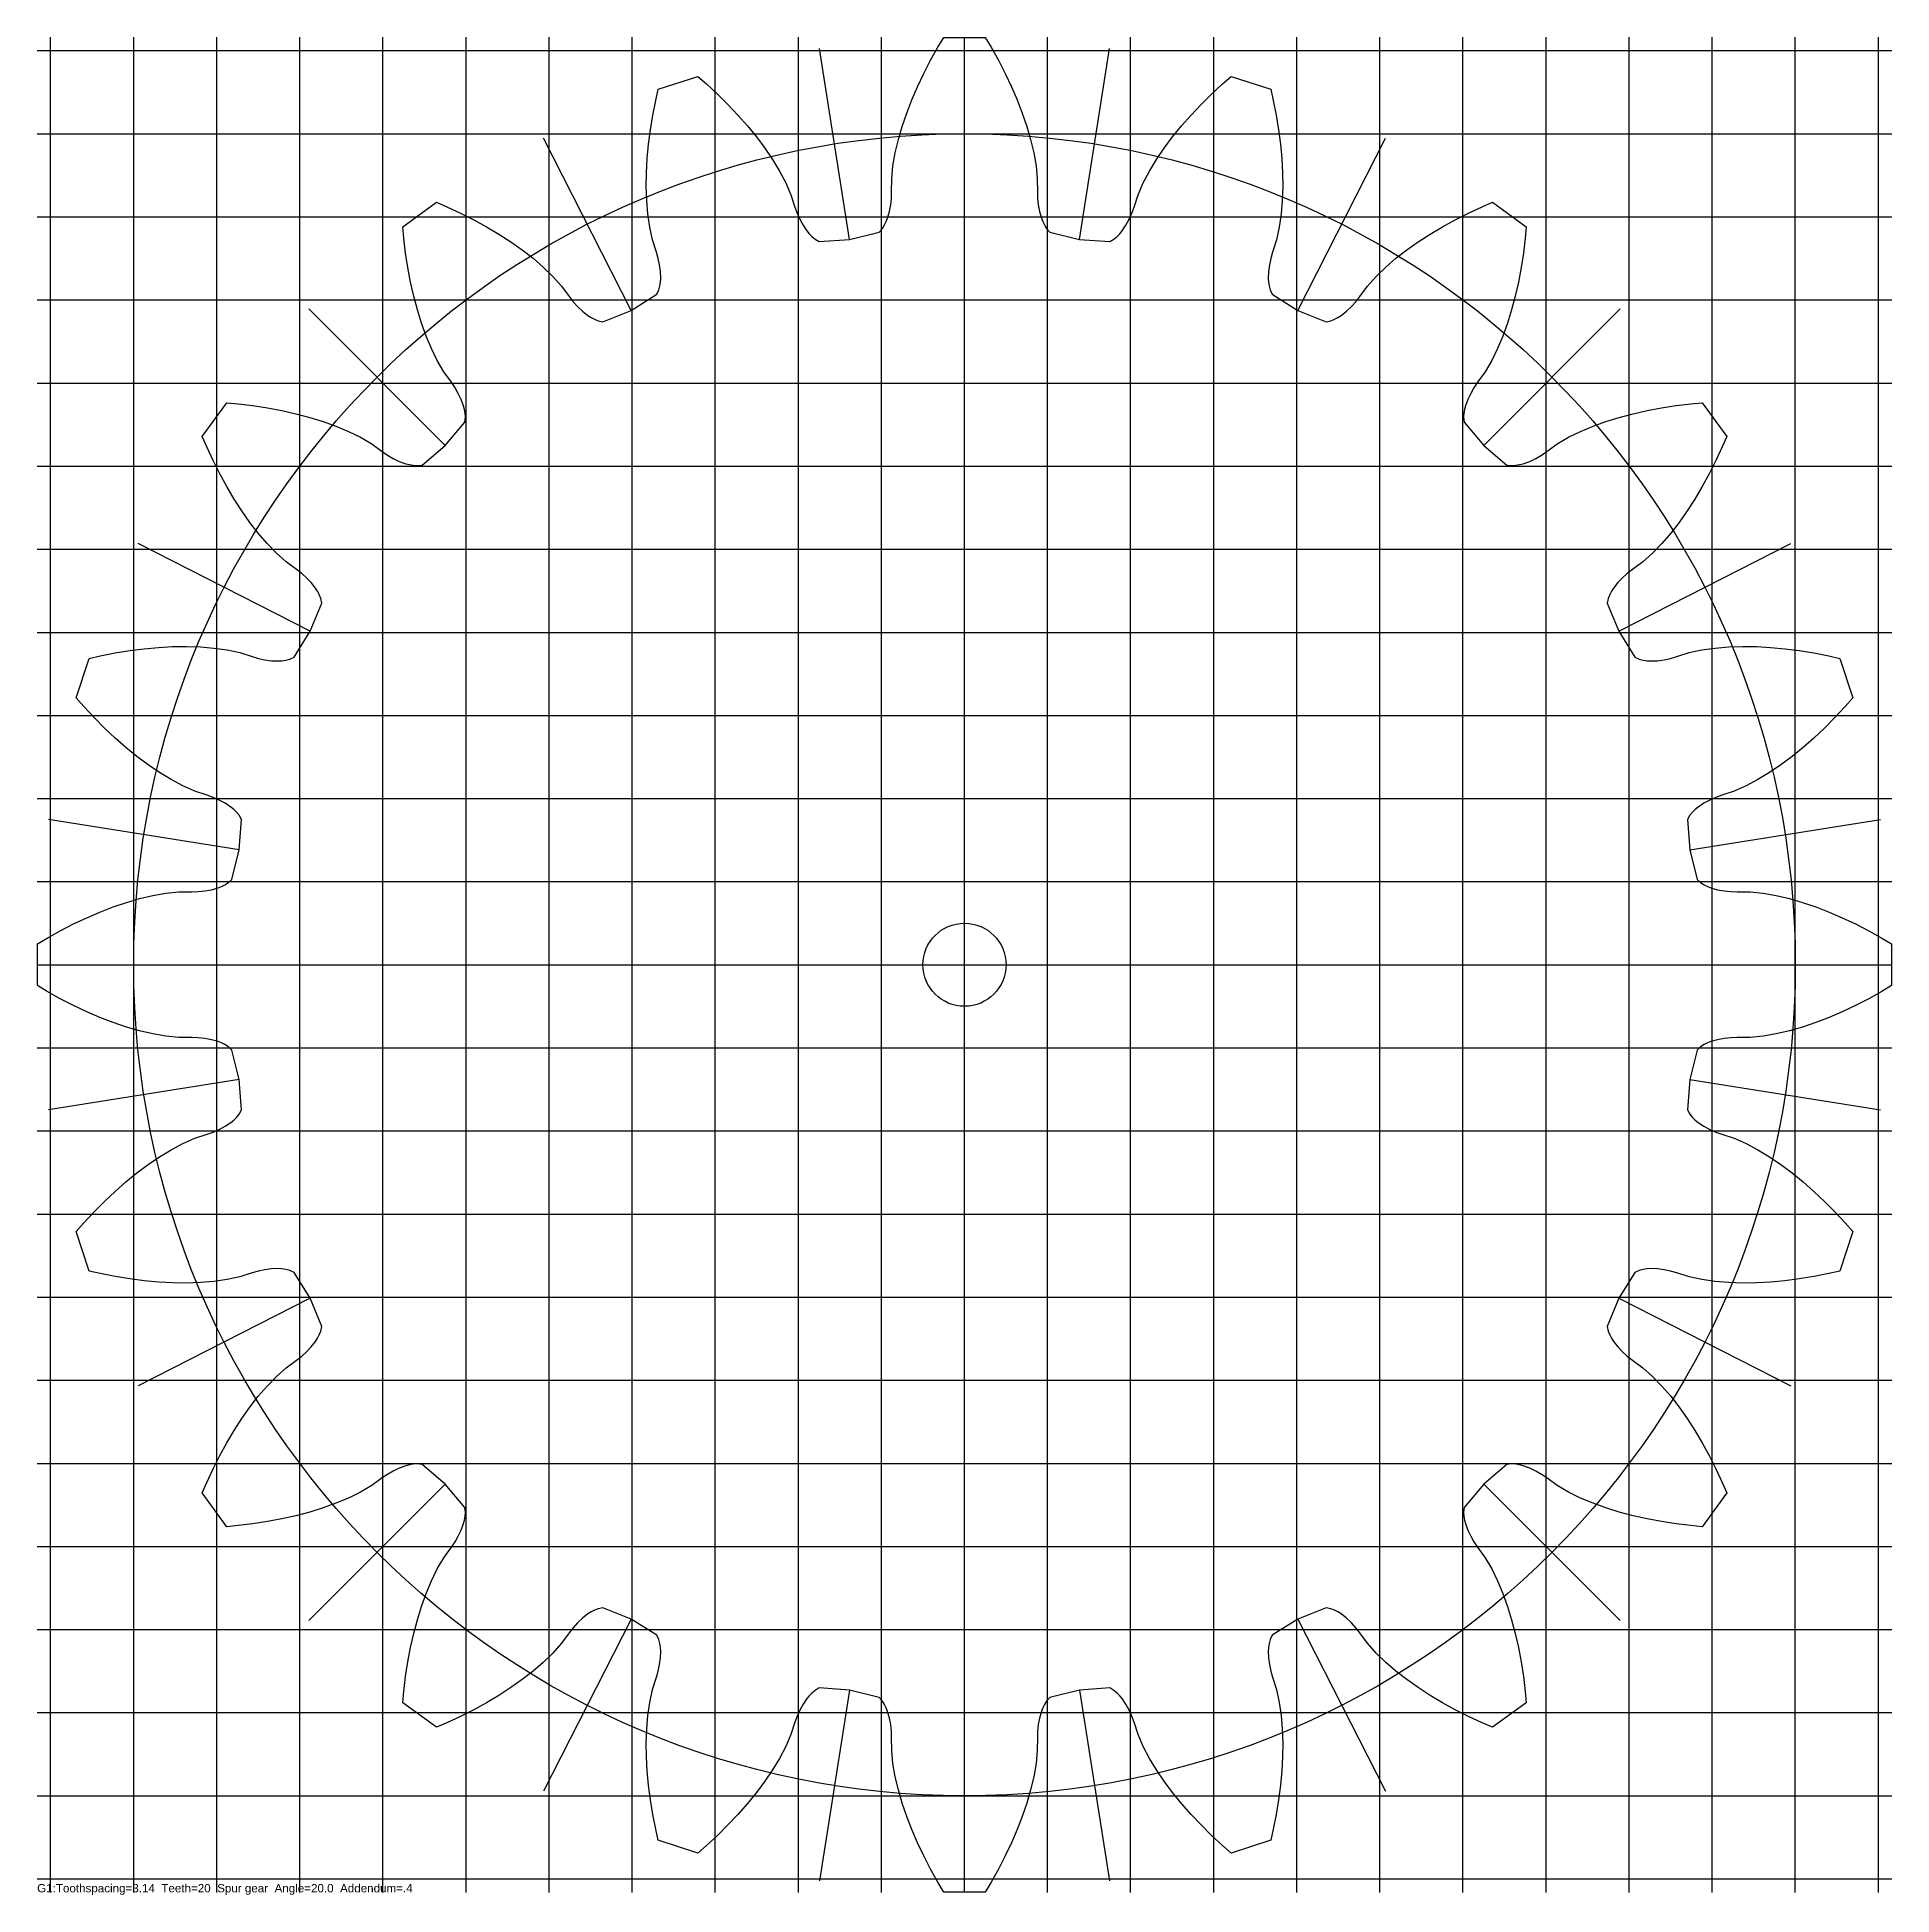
# Model space of a CAD drawing. Extents: x 0 to 22.3, y 0 to 22.3.
import ezdxf

# ---------------------------------------------------------------- set-up
doc = ezdxf.new("R2010")
doc.units = 0
doc.layers.add('labels', color=1, linetype='Continuous')
doc.styles.add('ARIAL', font='Arial.ttf')

msp = doc.modelspace()

# ---------------------------------------------------------------- linework, layer by layer
at = {"layer": 'a'}
for p, q in [((11.16208, 7.44138), (11.16208, 14.88277)), ((7.44138, 11.16208), (14.88277, 11.16208))]:
    msp.add_line(p, q, dxfattribs=at)
msp.add_lwpolyline([(19.89119, 12.54463), (19.9791, 12.18927), (20.02251, 12.15046), (20.06443, 12.1236), (20.10556, 12.10324), (20.14617, 12.08723), (20.22637, 12.06422), (20.30563, 12.04981), (20.38424, 12.04174), (20.46234, 12.03874), (20.61798, 12.0385), (20.775, 12.02274), (20.93296, 11.99494), (21.09154, 11.95742), (21.2505, 11.91132), (21.40967, 11.85735), (21.56888, 11.796), (21.72799, 11.72762), (21.88685, 11.65248), (22.04533, 11.57079), (22.20329, 11.48273), (22.32134, 11.4126), (22.32134, 10.91155), (22.20329, 10.84142), (22.04533, 10.75336), (21.88685, 10.67167), (21.72799, 10.59653), (21.56888, 10.52815), (21.40967, 10.4668), (21.2505, 10.41283), (21.09154, 10.36673), (20.93296, 10.32921), (20.775, 10.30141), (20.61798, 10.28565), (20.46234, 10.28541), (20.38424, 10.28241), (20.30563, 10.27434), (20.22637, 10.25993), (20.14617, 10.23692), (20.10556, 10.22091), (20.06443, 10.20055), (20.02251, 10.17369), (19.9791, 10.13488), (19.89119, 9.77952), (19.89119, 9.77952), (19.86499, 9.41439), (19.89428, 9.36406), (19.92585, 9.32556), (19.95867, 9.29349), (19.99235, 9.26571), (20.06151, 9.21905), (20.13244, 9.18085), (20.2047, 9.14888), (20.27806, 9.12189), (20.42601, 9.07357), (20.57047, 9.01005), (20.71211, 8.93481), (20.85133, 8.85012), (20.98827, 8.75716), (21.12297, 8.65664), (21.25543, 8.5491), (21.38562, 8.4349), (21.51349, 8.31434), (21.63896, 8.18768), (21.76198, 8.05512), (21.85258, 7.95193), (21.69775, 7.47541), (21.5638, 7.44519), (21.38636, 7.41025), (21.2104, 7.38153), (21.03609, 7.35916), (20.86364, 7.34329), (20.69326, 7.33415), (20.52521, 7.33201), (20.35978, 7.33729), (20.19737, 7.3506), (20.03855, 7.37298), (19.88434, 7.40651), (19.73625, 7.45438), (19.66104, 7.47566), (19.58379, 7.49228), (19.50395, 7.50306), (19.42057, 7.50596), (19.377, 7.50328), (19.33159, 7.49663), (19.28343, 7.48404), (19.23015, 7.46054), (19.03672, 7.14974), (19.03672, 7.14974), (18.89897, 6.81058), (18.91128, 6.75366), (18.92941, 6.7073), (18.95071, 6.66665), (18.97415, 6.62982), (19.02551, 6.56407), (19.08116, 6.50582), (19.14001, 6.45309), (19.20144, 6.40476), (19.32721, 6.31308), (19.44498, 6.20803), (19.55644, 6.09269), (19.66267, 5.96913), (19.76418, 5.8384), (19.86123, 5.70118), (19.95397, 5.55797), (20.0425, 5.40912), (20.12685, 5.25496), (20.20705, 5.09572), (20.28308, 4.93163), (20.33736, 4.8055), (20.04286, 4.40015), (19.90612, 4.41279), (19.72657, 4.4344), (19.55035, 4.46146), (19.37766, 4.49405), (19.20874, 4.53225), (19.04388, 4.5762), (18.88339, 4.6261), (18.72769, 4.68224), (18.57734, 4.74509), (18.43321, 4.81545), (18.29691, 4.89499), (18.17086, 4.98628), (18.10591, 5.02976), (18.03757, 5.06944), (17.96497, 5.10436), (17.88657, 5.13289), (17.8443, 5.14381), (17.79906, 5.15151), (17.74936, 5.15442), (17.69143, 5.14854), (17.41143, 4.91272), (17.41143, 4.91272), (17.17561, 4.63272), (17.16973, 4.57479), (17.17264, 4.52509), (17.18034, 4.47985), (17.19126, 4.43758), (17.21979, 4.35918), (17.25471, 4.28658), (17.29439, 4.21824), (17.33787, 4.1533), (17.42916, 4.02724), (17.5087, 3.89094), (17.57906, 3.74681), (17.64191, 3.59646), (17.69805, 3.44076), (17.74795, 3.28027), (17.7919, 3.11541), (17.8301, 2.94649), (17.86269, 2.7738), (17.88975, 2.59758), (17.91136, 2.41803), (17.924, 2.28129), (17.51865, 1.98679), (17.39252, 2.04107), (17.22843, 2.1171), (17.06919, 2.1973), (16.91503, 2.28165), (16.76618, 2.37018), (16.62297, 2.46292), (16.48575, 2.55997), (16.35502, 2.66148), (16.23146, 2.76771), (16.11612, 2.87917), (16.01107, 2.99694), (15.9194, 3.12271), (15.87106, 3.18414), (15.81833, 3.24299), (15.76008, 3.29864), (15.69433, 3.35), (15.6575, 3.37344), (15.61685, 3.39474), (15.57049, 3.41287), (15.51357, 3.42518), (15.17441, 3.28743), (15.17441, 3.28743), (14.86361, 3.094), (14.84011, 3.04072), (14.82752, 2.99256), (14.82087, 2.94715), (14.81819, 2.90358), (14.82109, 2.8202), (14.83187, 2.74036), (14.84849, 2.66311), (14.86977, 2.5879), (14.91764, 2.43981), (14.95117, 2.2856), (14.97355, 2.12678), (14.98686, 1.96437), (14.99214, 1.79894), (14.99, 1.63089), (14.98086, 1.46051), (14.96499, 1.28806), (14.94262, 1.11375), (14.9139, 0.93779), (14.87896, 0.76035), (14.84874, 0.6264), (14.37222, 0.47157), (14.26903, 0.56217), (14.13647, 0.68519), (14.00981, 0.81066), (13.88926, 0.93853), (13.77505, 1.06872), (13.66751, 1.20118), (13.56699, 1.33588), (13.47403, 1.47282), (13.38934, 1.61204), (13.3141, 1.75368), (13.25058, 1.89814), (13.20226, 2.04609), (13.17527, 2.11945), (13.14331, 2.19171), (13.1051, 2.26264), (13.05844, 2.3318), (13.03066, 2.36548), (12.99859, 2.3983), (12.96009, 2.42987), (12.90976, 2.45916), (12.54463, 2.43296), (12.54463, 2.43296), (12.18927, 2.34505), (12.15046, 2.30164), (12.1236, 2.25972), (12.10324, 2.21859), (12.08723, 2.17798), (12.06422, 2.09778), (12.04981, 2.01852), (12.04174, 1.93991), (12.03874, 1.86181), (12.0385, 1.70617), (12.02274, 1.54915), (11.99494, 1.39119), (11.95742, 1.23261), (11.91132, 1.07365), (11.85735, 0.91448), (11.796, 0.75527), (11.72762, 0.59616), (11.65248, 0.4373), (11.57079, 0.27882), (11.48273, 0.12086), (11.4126, 0.00281), (10.91155, 0.00281), (10.84142, 0.12086), (10.75336, 0.27882), (10.67167, 0.4373), (10.59653, 0.59616), (10.52815, 0.75527), (10.4668, 0.91448), (10.41283, 1.07365), (10.36673, 1.23261), (10.32921, 1.39119), (10.30141, 1.54915), (10.28565, 1.70617), (10.28541, 1.86181), (10.28241, 1.93991), (10.27434, 2.01852), (10.25993, 2.09778), (10.23692, 2.17798), (10.22091, 2.21859), (10.20055, 2.25972), (10.17369, 2.30164), (10.13488, 2.34505), (9.77952, 2.43296), (9.77952, 2.43296), (9.41439, 2.45916), (9.36406, 2.42987), (9.32556, 2.3983), (9.29349, 2.36548), (9.26571, 2.3318), (9.21905, 2.26264), (9.18085, 2.19171), (9.14888, 2.11945), (9.12189, 2.04609), (9.07357, 1.89814), (9.01005, 1.75368), (8.93481, 1.61204), (8.85012, 1.47282), (8.75716, 1.33588), (8.65664, 1.20118), (8.5491, 1.06872), (8.4349, 0.93853), (8.31434, 0.81066), (8.18768, 0.68519), (8.05512, 0.56217), (7.95193, 0.47157), (7.47541, 0.6264), (7.44519, 0.76035), (7.41025, 0.93779), (7.38153, 1.11375), (7.35916, 1.28806), (7.34329, 1.46051), (7.33415, 1.63089), (7.33201, 1.79894), (7.33729, 1.96437), (7.3506, 2.12678), (7.37298, 2.2856), (7.40651, 2.43981), (7.45438, 2.5879), (7.47566, 2.66311), (7.49228, 2.74036), (7.50306, 2.8202), (7.50596, 2.90358), (7.50328, 2.94715), (7.49663, 2.99256), (7.48404, 3.04072), (7.46054, 3.094), (7.14974, 3.28743), (7.14974, 3.28743), (6.81058, 3.42518), (6.75366, 3.41287), (6.7073, 3.39474), (6.66665, 3.37344), (6.62982, 3.35), (6.56407, 3.29864), (6.50582, 3.24299), (6.45309, 3.18414), (6.40476, 3.12271), (6.31308, 2.99694), (6.20803, 2.87917), (6.09269, 2.76771), (5.96913, 2.66148), (5.8384, 2.55997), (5.70118, 2.46292), (5.55797, 2.37018), (5.40912, 2.28165), (5.25496, 2.1973), (5.09572, 2.1171), (4.93163, 2.04107), (4.8055, 1.98679), (4.40015, 2.28129), (4.41279, 2.41803), (4.4344, 2.59758), (4.46146, 2.7738), (4.49405, 2.94649), (4.53225, 3.11541), (4.5762, 3.28027), (4.6261, 3.44076), (4.68224, 3.59646), (4.74509, 3.74681), (4.81545, 3.89094), (4.89499, 4.02724), (4.98628, 4.1533), (5.02976, 4.21824), (5.06944, 4.28658), (5.10436, 4.35918), (5.13289, 4.43758), (5.14381, 4.47985), (5.15151, 4.52509), (5.15442, 4.57479), (5.14854, 4.63272), (4.91272, 4.91272), (4.91272, 4.91272), (4.63272, 5.14854), (4.57479, 5.15442), (4.52509, 5.15151), (4.47985, 5.14381), (4.43758, 5.13289), (4.35918, 5.10436), (4.28658, 5.06944), (4.21824, 5.02976), (4.1533, 4.98628), (4.02724, 4.89499), (3.89094, 4.81545), (3.74681, 4.74509), (3.59646, 4.68224), (3.44076, 4.6261), (3.28027, 4.5762), (3.11541, 4.53225), (2.94649, 4.49405), (2.7738, 4.46146), (2.59758, 4.4344), (2.41803, 4.41279), (2.28129, 4.40015), (1.98679, 4.8055), (2.04107, 4.93163), (2.1171, 5.09572), (2.1973, 5.25496), (2.28165, 5.40912), (2.37018, 5.55797), (2.46292, 5.70118), (2.55997, 5.8384), (2.66148, 5.96913), (2.76771, 6.09269), (2.87917, 6.20803), (2.99694, 6.31308), (3.12271, 6.40476), (3.18414, 6.45309), (3.24299, 6.50582), (3.29864, 6.56407), (3.35, 6.62982), (3.37344, 6.66665), (3.39474, 6.7073), (3.41287, 6.75366), (3.42518, 6.81058), (3.28743, 7.14974), (3.28743, 7.14974), (3.094, 7.46054), (3.04072, 7.48404), (2.99256, 7.49663), (2.94715, 7.50328), (2.90358, 7.50596), (2.8202, 7.50306), (2.74036, 7.49228), (2.66311, 7.47566), (2.5879, 7.45438), (2.43981, 7.40651), (2.2856, 7.37298), (2.12678, 7.3506), (1.96437, 7.33729), (1.79894, 7.33201), (1.63089, 7.33415), (1.46051, 7.34329), (1.28806, 7.35916), (1.11375, 7.38153), (0.93779, 7.41025), (0.76035, 7.44519), (0.6264, 7.47541), (0.47157, 7.95193), (0.56217, 8.05512), (0.68519, 8.18768), (0.81066, 8.31434), (0.93853, 8.4349), (1.06872, 8.5491), (1.20118, 8.65664), (1.33588, 8.75716), (1.47282, 8.85012), (1.61204, 8.93481), (1.75368, 9.01005), (1.89814, 9.07357), (2.04609, 9.12189), (2.11945, 9.14888), (2.19171, 9.18085), (2.26264, 9.21905), (2.3318, 9.26571), (2.36548, 9.29349), (2.3983, 9.32556), (2.42987, 9.36406), (2.45916, 9.41439), (2.43296, 9.77952), (2.43296, 9.77952), (2.34505, 10.13488), (2.30164, 10.17369), (2.25972, 10.20055), (2.21859, 10.22091), (2.17798, 10.23692), (2.09778, 10.25993), (2.01852, 10.27434), (1.93991, 10.28241), (1.86181, 10.28541), (1.70617, 10.28565), (1.54915, 10.30141), (1.39119, 10.32921), (1.23261, 10.36673), (1.07365, 10.41283), (0.91448, 10.4668), (0.75527, 10.52815), (0.59616, 10.59653), (0.4373, 10.67167), (0.27882, 10.75336), (0.12086, 10.84142), (0.00281, 10.91155), (0.00281, 11.4126), (0.12086, 11.48273), (0.27882, 11.57079), (0.4373, 11.65248), (0.59616, 11.72762), (0.75527, 11.796), (0.91448, 11.85735), (1.07365, 11.91132), (1.23261, 11.95742), (1.39119, 11.99494), (1.54915, 12.02274), (1.70617, 12.0385), (1.86181, 12.03874), (1.93991, 12.04174), (2.01852, 12.04981), (2.09778, 12.06422), (2.17798, 12.08723), (2.21859, 12.10324), (2.25972, 12.1236), (2.30164, 12.15046), (2.34505, 12.18927), (2.43296, 12.54463), (2.43296, 12.54463), (2.45916, 12.90976), (2.42987, 12.96009), (2.3983, 12.99859), (2.36548, 13.03066), (2.3318, 13.05844), (2.26264, 13.1051), (2.19171, 13.14331), (2.11945, 13.17527), (2.04609, 13.20226), (1.89814, 13.25058), (1.75368, 13.3141), (1.61204, 13.38934), (1.47282, 13.47403), (1.33588, 13.56699), (1.20118, 13.66751), (1.06872, 13.77505), (0.93853, 13.88926), (0.81066, 14.00981), (0.68519, 14.13647), (0.56217, 14.26903), (0.47157, 14.37222), (0.6264, 14.84874), (0.76035, 14.87896), (0.93779, 14.9139), (1.11375, 14.94262), (1.28806, 14.96499), (1.46051, 14.98086), (1.63089, 14.99), (1.79894, 14.99214), (1.96437, 14.98686), (2.12678, 14.97355), (2.2856, 14.95117), (2.43981, 14.91764), (2.5879, 14.86977), (2.66311, 14.84849), (2.74036, 14.83187), (2.8202, 14.82109), (2.90358, 14.81819), (2.94715, 14.82087), (2.99256, 14.82752), (3.04072, 14.84011), (3.094, 14.86361), (3.28743, 15.17441), (3.28743, 15.17441), (3.42518, 15.51357), (3.41287, 15.57049), (3.39474, 15.61685), (3.37344, 15.6575), (3.35, 15.69433), (3.29864, 15.76008), (3.24299, 15.81833), (3.18414, 15.87106), (3.12271, 15.9194), (2.99694, 16.01107), (2.87917, 16.11612), (2.76771, 16.23146), (2.66148, 16.35502), (2.55997, 16.48575), (2.46292, 16.62297), (2.37018, 16.76618), (2.28165, 16.91503), (2.1973, 17.06919), (2.1171, 17.22843), (2.04107, 17.39252), (1.98679, 17.51865), (2.28129, 17.924), (2.41803, 17.91136), (2.59758, 17.88975), (2.7738, 17.86269), (2.94649, 17.8301), (3.11541, 17.7919), (3.28027, 17.74795), (3.44076, 17.69805), (3.59646, 17.64191), (3.74681, 17.57906), (3.89094, 17.5087), (4.02724, 17.42916), (4.1533, 17.33787), (4.21824, 17.29439), (4.28658, 17.25471), (4.35918, 17.21979), (4.43758, 17.19126), (4.47985, 17.18034), (4.52509, 17.17264), (4.57479, 17.16973), (4.63272, 17.17561), (4.91272, 17.41143), (4.91272, 17.41143), (5.14854, 17.69143), (5.15442, 17.74936), (5.15151, 17.79906), (5.14381, 17.8443), (5.13289, 17.88657), (5.10436, 17.96497), (5.06944, 18.03757), (5.02976, 18.10591), (4.98628, 18.17086), (4.89499, 18.29691), (4.81545, 18.43321), (4.74509, 18.57734), (4.68224, 18.72769), (4.6261, 18.88339), (4.5762, 19.04388), (4.53225, 19.20874), (4.49405, 19.37766), (4.46146, 19.55035), (4.4344, 19.72657), (4.41279, 19.90612), (4.40015, 20.04286), (4.8055, 20.33736), (4.93163, 20.28308), (5.09572, 20.20705), (5.25496, 20.12685), (5.40912, 20.0425), (5.55797, 19.95397), (5.70118, 19.86123), (5.8384, 19.76418), (5.96913, 19.66267), (6.09269, 19.55644), (6.20803, 19.44498), (6.31308, 19.32721), (6.40476, 19.20144), (6.45309, 19.14001), (6.50582, 19.08116), (6.56407, 19.02551), (6.62982, 18.97415), (6.66665, 18.95071), (6.7073, 18.92941), (6.75366, 18.91128), (6.81058, 18.89897), (7.14974, 19.03672), (7.14974, 19.03672), (7.46054, 19.23015), (7.48404, 19.28343), (7.49663, 19.33159), (7.50328, 19.377), (7.50596, 19.42057), (7.50306, 19.50395), (7.49228, 19.58379), (7.47566, 19.66104), (7.45438, 19.73625), (7.40651, 19.88434), (7.37298, 20.03855), (7.3506, 20.19737), (7.33729, 20.35978), (7.33201, 20.52521), (7.33415, 20.69326), (7.34329, 20.86364), (7.35916, 21.03609), (7.38153, 21.2104), (7.41025, 21.38636), (7.44519, 21.5638), (7.47541, 21.69775), (7.95193, 21.85258), (8.05512, 21.76198), (8.18768, 21.63896), (8.31434, 21.51349), (8.4349, 21.38562), (8.5491, 21.25543), (8.65664, 21.12297), (8.75716, 20.98827), (8.85012, 20.85133), (8.93481, 20.71211), (9.01005, 20.57047), (9.07357, 20.42601), (9.12189, 20.27806), (9.14888, 20.2047), (9.18085, 20.13244), (9.21905, 20.06151), (9.26571, 19.99235), (9.29349, 19.95867), (9.32556, 19.92585), (9.36406, 19.89428), (9.41439, 19.86499), (9.77952, 19.89119), (9.77952, 19.89119), (10.13488, 19.9791), (10.17369, 20.02251), (10.20055, 20.06443), (10.22091, 20.10556), (10.23692, 20.14617), (10.25993, 20.22637), (10.27434, 20.30563), (10.28241, 20.38424), (10.28541, 20.46234), (10.28565, 20.61798), (10.30141, 20.775), (10.32921, 20.93296), (10.36673, 21.09154), (10.41283, 21.2505), (10.4668, 21.40967), (10.52815, 21.56888), (10.59653, 21.72799), (10.67167, 21.88685), (10.75336, 22.04533), (10.84142, 22.20329), (10.91155, 22.32134), (11.4126, 22.32134), (11.48273, 22.20329), (11.57079, 22.04533), (11.65248, 21.88685), (11.72762, 21.72799), (11.796, 21.56888), (11.85735, 21.40967), (11.91132, 21.2505), (11.95742, 21.09154), (11.99494, 20.93296), (12.02274, 20.775), (12.0385, 20.61798), (12.03874, 20.46234), (12.04174, 20.38424), (12.04981, 20.30563), (12.06422, 20.22637), (12.08723, 20.14617), (12.10324, 20.10556), (12.1236, 20.06443), (12.15046, 20.02251), (12.18927, 19.9791), (12.54463, 19.89119), (12.54463, 19.89119), (12.90976, 19.86499), (12.96009, 19.89428), (12.99859, 19.92585), (13.03066, 19.95867), (13.05844, 19.99235), (13.1051, 20.06151), (13.14331, 20.13244), (13.17527, 20.2047), (13.20226, 20.27806), (13.25058, 20.42601), (13.3141, 20.57047), (13.38934, 20.71211), (13.47403, 20.85133), (13.56699, 20.98827), (13.66751, 21.12297), (13.77505, 21.25543), (13.88926, 21.38562), (14.00981, 21.51349), (14.13647, 21.63896), (14.26903, 21.76198), (14.37222, 21.85258), (14.84874, 21.69775), (14.87896, 21.5638), (14.9139, 21.38636), (14.94262, 21.2104), (14.96499, 21.03609), (14.98086, 20.86364), (14.99, 20.69326), (14.99214, 20.52521), (14.98686, 20.35978), (14.97355, 20.19737), (14.95117, 20.03855), (14.91764, 19.88434), (14.86977, 19.73625), (14.84849, 19.66104), (14.83187, 19.58379), (14.82109, 19.50395), (14.81819, 19.42057), (14.82087, 19.377), (14.82752, 19.33159), (14.84011, 19.28343), (14.86361, 19.23015), (15.17441, 19.03672), (15.17441, 19.03672), (15.51357, 18.89897), (15.57049, 18.91128), (15.61685, 18.92941), (15.6575, 18.95071), (15.69433, 18.97415), (15.76008, 19.02551), (15.81833, 19.08116), (15.87106, 19.14001), (15.9194, 19.20144), (16.01107, 19.32721), (16.11612, 19.44498), (16.23146, 19.55644), (16.35502, 19.66267), (16.48575, 19.76418), (16.62297, 19.86123), (16.76618, 19.95397), (16.91503, 20.0425), (17.06919, 20.12685), (17.22843, 20.20705), (17.39252, 20.28308), (17.51865, 20.33736), (17.924, 20.04286), (17.91136, 19.90612), (17.88975, 19.72657), (17.86269, 19.55035), (17.8301, 19.37766), (17.7919, 19.20874), (17.74795, 19.04388), (17.69805, 18.88339), (17.64191, 18.72769), (17.57906, 18.57734), (17.5087, 18.43321), (17.42916, 18.29691), (17.33787, 18.17086), (17.29439, 18.10591), (17.25471, 18.03757), (17.21979, 17.96497), (17.19126, 17.88657), (17.18034, 17.8443), (17.17264, 17.79906), (17.16973, 17.74936), (17.17561, 17.69143), (17.41143, 17.41143), (17.41143, 17.41143), (17.69143, 17.17561), (17.74936, 17.16973), (17.79906, 17.17264), (17.8443, 17.18034), (17.88657, 17.19126), (17.96497, 17.21979), (18.03757, 17.25471), (18.10591, 17.29439), (18.17086, 17.33787), (18.29691, 17.42916), (18.43321, 17.5087), (18.57734, 17.57906), (18.72769, 17.64191), (18.88339, 17.69805), (19.04388, 17.74795), (19.20874, 17.7919), (19.37766, 17.8301), (19.55035, 17.86269), (19.72657, 17.88975), (19.90612, 17.91136), (20.04286, 17.924), (20.33736, 17.51865), (20.28308, 17.39252), (20.20705, 17.22843), (20.12685, 17.06919), (20.0425, 16.91503), (19.95397, 16.76618), (19.86123, 16.62297), (19.76418, 16.48575), (19.66267, 16.35502), (19.55644, 16.23146), (19.44498, 16.11612), (19.32721, 16.01107), (19.20144, 15.9194), (19.14001, 15.87106), (19.08116, 15.81833), (19.02551, 15.76008), (18.97415, 15.69433), (18.95071, 15.6575), (18.92941, 15.61685), (18.91128, 15.57049), (18.89897, 15.51357), (19.03672, 15.17441), (19.03672, 15.17441), (19.23015, 14.86361), (19.28343, 14.84011), (19.33159, 14.82752), (19.377, 14.82087), (19.42057, 14.81819), (19.50395, 14.82109), (19.58379, 14.83187), (19.66104, 14.84849), (19.73625, 14.86977), (19.88434, 14.91764), (20.03855, 14.95117), (20.19737, 14.97355), (20.35978, 14.98686), (20.52521, 14.99214), (20.69326, 14.99), (20.86364, 14.98086), (21.03609, 14.96499), (21.2104, 14.94262), (21.38636, 14.9139), (21.5638, 14.87896), (21.69775, 14.84874), (21.85258, 14.37222), (21.76198, 14.26903), (21.63896, 14.13647), (21.51349, 14.00981), (21.38562, 13.88926), (21.25543, 13.77505), (21.12297, 13.66751), (20.98827, 13.56699), (20.85133, 13.47403), (20.71211, 13.38934), (20.57047, 13.3141), (20.42601, 13.25058), (20.27806, 13.20226), (20.2047, 13.17527), (20.13244, 13.14331), (20.06151, 13.1051), (19.99235, 13.05844), (19.95867, 13.03066), (19.92585, 12.99859), (19.89428, 12.96009), (19.86499, 12.90976), (19.89119, 12.54463)], close=True, dxfattribs=at)
msp.add_circle((11.16208, 11.16208), 0.5, dxfattribs=at)
at = {"layer": 'b'}
for p, q in [((0, 22.16208), (22.32415, 22.16208)), ((0.16208, 0), (0.16208, 22.32415)), ((1.16208, 0), (1.16208, 22.32415)), ((2.16208, 0), (2.16208, 22.32415)), ((3.16208, 0), (3.16208, 22.32415)), ((4.16208, 0), (4.16208, 22.32415)), ((5.16208, 0), (5.16208, 22.32415)), ((6.16208, 0), (6.16208, 22.32415)), ((7.16208, 0), (7.16208, 22.32415)), ((8.16208, 0), (8.16208, 22.32415)), ((9.16208, 0), (9.16208, 22.32415)), ((10.16208, 0), (10.16208, 22.32415)), ((11.16208, 0), (11.16208, 22.32415)), ((12.16208, 0), (12.16208, 22.32415)), ((13.16208, 0), (13.16208, 22.32415)), ((14.16208, 0), (14.16208, 22.32415)), ((15.16208, 0), (15.16208, 22.32415)), ((16.16208, 0), (16.16208, 22.32415)), ((17.16208, 0), (17.16208, 22.32415)), ((18.16208, 0), (18.16208, 22.32415)), ((19.16208, 0), (19.16208, 22.32415)), ((20.16208, 0), (20.16208, 22.32415)), ((21.16208, 0), (21.16208, 22.32415)), ((22.16208, 0), (22.16208, 22.32415)), ((0, 21.16208), (22.32415, 21.16208)), ((0, 20.16208), (22.32415, 20.16208)), ((0, 19.16208), (22.32415, 19.16208)), ((0, 18.16208), (22.32415, 18.16208)), ((0, 17.16208), (22.32415, 17.16208)), ((0, 16.16208), (22.32415, 16.16208)), ((0, 15.16208), (22.32415, 15.16208)), ((0, 14.16208), (22.32415, 14.16208)), ((0, 13.16208), (22.32415, 13.16208)), ((0, 12.16208), (22.32415, 12.16208)), ((0, 11.16208), (22.32415, 11.16208)), ((0, 10.16208), (22.32415, 10.16208)), ((0, 9.16208), (22.32415, 9.16208)), ((0, 8.16208), (22.32415, 8.16208)), ((0, 7.16208), (22.32415, 7.16208)), ((0, 6.16208), (22.32415, 6.16208)), ((0, 5.16208), (22.32415, 5.16208)), ((0, 4.16208), (22.32415, 4.16208)), ((0, 3.16208), (22.32415, 3.16208)), ((0, 2.16208), (22.32415, 2.16208)), ((0, 1.16208), (22.32415, 1.16208)), ((0, 0.16208), (22.32415, 0.16208))]:
    msp.add_line(p, q, dxfattribs=at)
at = {"layer": 'c'}
for p, q in [((9.77952, 19.89119), (9.41594, 22.18673)), ((12.54463, 19.89119), (12.90821, 22.18673)), ((7.14974, 19.03672), (6.0946, 21.10756)), ((15.17441, 19.03672), (16.22955, 21.10756)), ((4.91272, 17.41143), (3.2693, 19.05485)), ((17.41143, 17.41143), (19.05485, 19.05485)), ((3.28743, 15.17441), (1.21659, 16.22955)), ((19.03672, 15.17441), (21.10756, 16.22955)), ((2.43296, 12.54463), (0.13742, 12.90821)), ((19.89119, 12.54463), (22.18673, 12.90821)), ((2.43296, 9.77952), (0.13742, 9.41594)), ((19.89119, 9.77952), (22.18673, 9.41594)), ((3.28743, 7.14974), (1.21659, 6.0946)), ((19.03672, 7.14974), (21.10756, 6.0946)), ((4.91272, 4.91272), (3.2693, 3.2693)), ((17.41143, 4.91272), (19.05485, 3.2693)), ((7.14974, 3.28743), (6.0946, 1.21659)), ((15.17441, 3.28743), (16.22955, 1.21659)), ((9.77952, 2.43296), (9.41594, 0.13742)), ((12.54463, 2.43296), (12.90821, 0.13742))]:
    msp.add_line(p, q, dxfattribs=at)
msp.add_circle((11.16208, 11.16208), 10, dxfattribs=at)

# ---------------------------------------------------------------- texts
at = {"layer": 'labels', "style": 'ARIAL'}
msp.add_text('G1:Toothspacing=3.14  Teeth=20  Spur gear  Angle=20.0  Addendum=.4', height=0.1, dxfattribs=at).set_placement((0, 0))

doc.saveas('drawing.dxf')
